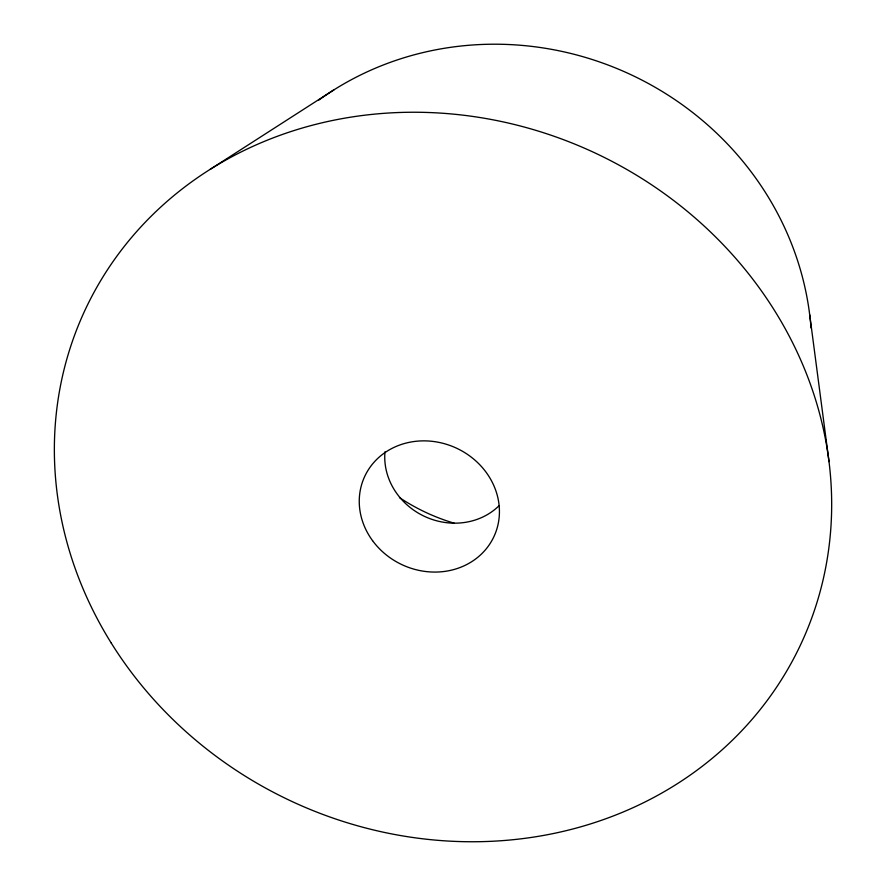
<?xml version="1.0" encoding="UTF-8"?>
<svg xmlns="http://www.w3.org/2000/svg" width="886" height="886" viewBox="0 0 886 886"><rect width="100%" height="100%" fill="white"/><g stroke="black" fill="none" stroke-linecap="round" stroke-linejoin="round"><path stroke-width="1.33" d="M210.159 169.359L333.922 89.863M809.693 314.696L829.008 461.639M318.495 100.306A306.921 289.877 24.9 0 1 629.47 74.014A306.921 289.877 24.9 0 1 811.033 327.92M454.252 523.216A191.52 180.589 24.9 0 1 399.464 497.578M499.106 505.685A66.55 60.835 24.9 0 1 424.283 516.272A66.55 60.835 24.9 0 1 384.978 451.827M111.293 643.125A394.968 357.911 24.9 0 0 784.265 675.154A394.968 357.911 24.9 0 0 433.498 112.71A394.968 357.911 24.9 0 0 111.293 643.125M372.552 540.648A71.279 64.324 24.9 0 0 493.325 537.868A71.279 64.324 24.9 0 0 422.135 440.885A71.279 64.324 24.9 0 0 372.552 540.648"/></g></svg>
